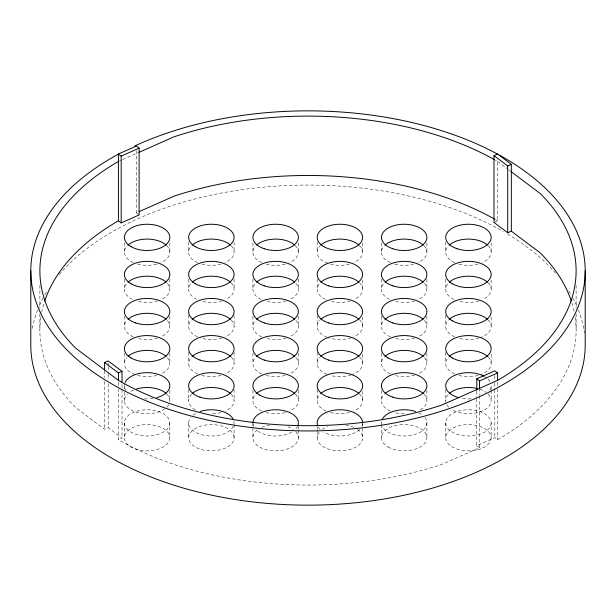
<?xml version="1.0" encoding="UTF-8"?>
<svg xmlns="http://www.w3.org/2000/svg" width="616" height="616" viewBox="0 0 616 616"><rect width="100%" height="100%" fill="white"/><g stroke="black" fill="none" stroke-linecap="round" stroke-linejoin="round"><path stroke-width="0.46" stroke-dasharray="3.08 2.31" d="M119.273 161.061L121.829 159.929M122.684 159.552L138.1 152.722M136.352 150.712L136.352 212.867L138.1 212.089M493.978 222.407L497.582 220.805L497.582 161.438A268.114 154.793 0 0 0 495.264 160.121M40.856 317.117A268.114 154.793 0 0 0 75.806 407.661L104.574 429.306L108.185 427.704L122.022 438.122L118.418 439.716L118.418 388.965M476.776 398.875L476.776 445.63L494.817 437.637L497.582 439.716A268.114 154.793 0 0 0 575.144 317.117M479.541 396.003L479.541 447.709L442.057 464.318A268.114 154.793 0 0 1 118.418 439.716M497.582 161.438L508.277 169.485M509.039 170.062L511.326 171.787M476.776 445.63L479.541 447.709M136.352 212.867L139.116 214.945M576.114 285.262L576.114 308.239M576.114 313.983L576.114 330.261M497.582 382.267L497.582 388.011M497.582 388.965L497.582 439.716M494.817 375.621L494.817 382.297M494.817 383.252L494.817 388.973M494.817 389.928L494.817 437.637M491.152 242.935L491.152 252.214M491.152 280.041L491.152 289.312M491.152 317.14L491.152 326.418M491.152 354.246L491.152 363.525M491.152 389.497L491.152 385.785A22.723 13.121 0 0 1 489.643 390.482M491.152 390.421L491.152 400.623M491.152 422.884A22.723 13.121 0 0 1 457.072 434.249A22.723 13.121 0 0 1 457.072 411.527A22.723 13.121 0 0 1 491.152 422.884L491.152 437.73A22.723 13.121 0 0 1 457.072 449.087A22.723 13.121 0 0 1 457.072 426.364A22.723 13.121 0 0 1 491.152 437.73M479.541 388.342L479.541 395.048M476.776 391.245L476.776 397.921M445.715 242.011L445.715 252.214M445.715 279.11L445.715 289.312M445.715 315.284L445.715 326.418M445.715 352.39L445.715 363.525M445.715 389.497L445.715 400.623M445.715 422.884L445.715 437.73M426.888 242.935L426.888 252.214M426.888 279.11L426.888 289.312M426.888 316.216L426.888 326.418M426.888 353.322L426.888 363.525M426.888 390.421L426.888 400.623M426.888 422.884L426.888 437.73M381.443 242.935L381.443 252.214M381.443 279.11L381.443 289.312M381.443 316.216L381.443 326.418M381.443 353.322L381.443 363.525M381.443 390.421L381.443 400.623M381.443 424.74L381.443 437.73M362.624 242.935L362.624 252.214M362.624 280.041L362.624 289.312M362.624 317.14L362.624 326.418M362.624 354.246L362.624 363.525M362.624 391.353L362.624 400.623M362.624 422.884L362.624 437.73M317.178 242.011L317.178 252.214M317.178 279.11L317.178 289.312M317.178 315.284L317.178 326.418M317.178 352.39L317.178 363.525M317.178 389.497L317.178 400.623M317.178 426.595L317.178 429.383M317.178 430.307L317.178 437.73M298.36 242.935L298.36 252.214M298.36 279.11L298.36 289.312M298.36 316.216L298.36 326.418M298.36 353.322L298.36 363.525M298.36 390.421L298.36 400.623M298.36 426.595L298.36 429.383M298.36 430.307L298.36 437.73M252.914 242.935L252.914 252.214M252.914 279.11L252.914 289.312M252.914 316.216L252.914 326.418M252.914 353.322L252.914 363.525M252.914 390.421L252.914 400.623M252.914 422.884L252.914 437.73M234.088 242.011L234.088 252.214M234.088 279.11L234.088 289.312M234.088 315.284L234.088 326.418M234.088 352.39L234.088 363.525M234.088 389.497L234.088 400.623M234.088 424.74L234.088 437.73A22.723 13.121 0 0 1 200.007 449.087A22.723 13.121 0 0 1 200.007 426.364A22.723 13.121 0 0 1 234.088 437.73M188.65 242.011L188.65 252.214M188.65 279.11L188.65 289.312M188.65 315.284L188.65 326.418M188.65 352.39L188.65 363.525M188.65 389.497L188.65 400.623M188.65 422.884L188.65 437.73M169.824 242.935L169.824 252.214M169.824 279.11L169.824 289.312M169.824 316.216L169.824 326.418M169.824 353.322L169.824 363.525M169.824 390.421L169.824 400.623M169.824 422.884A22.723 13.121 0 0 1 135.743 434.249A22.723 13.121 0 0 1 135.743 411.527A22.723 13.121 0 0 1 169.824 422.884L169.824 437.73A22.723 13.121 0 0 1 135.743 449.087A22.723 13.121 0 0 1 135.743 426.364A22.723 13.121 0 0 1 169.824 437.73M124.386 242.935L124.386 252.214M124.386 279.11L124.386 289.312M124.386 316.216L124.386 326.418M124.386 353.322L124.386 363.525M124.386 385.785L124.386 388.565M124.386 392.276L124.386 400.623M124.386 422.884L124.386 437.73M122.022 384.692L122.022 388.504M122.022 389.458L122.022 438.122M118.418 382.267L118.418 388.011M108.185 362.824L108.185 365.688M108.185 366.643L108.185 373.319M108.185 374.274L108.185 380.003M108.185 383.814L108.185 427.704M104.574 370.894L104.574 377.6M104.574 381.427L104.574 429.306M39.886 285.262L39.886 308.239M39.886 313.983L39.886 330.261M488.111 319.858A22.723 13.121 0 0 1 480.634 337.483M478.932 338.053A22.723 13.121 0 0 1 457.934 338.053M454.6 336.829A22.723 13.121 0 0 1 448.756 319.858M41.68 312.412A268.114 154.793 0 0 1 44.067 303.041M495.264 219.489A268.114 154.793 0 0 1 497.582 220.805M571.933 303.041A268.114 154.793 0 0 1 574.32 312.412M231.046 245.653A22.723 13.121 0 0 1 225.202 262.616M220.975 264.102A22.723 13.121 0 0 1 201.763 264.102M197.536 262.616A22.723 13.121 0 0 1 191.691 245.653M359.582 356.964A22.723 13.121 0 0 1 352.106 374.59M351.259 374.882A22.723 13.121 0 0 1 330.291 375.413M326.873 374.266A22.723 13.121 0 0 1 320.228 356.964M295.31 245.653A22.723 13.121 0 0 1 289.466 262.616M285.247 264.102A22.723 13.121 0 0 1 266.027 264.102M261.8 262.616A22.723 13.121 0 0 1 255.956 245.653M295.88 357.565A22.723 13.121 0 0 1 289.466 373.927M285.247 375.413A22.723 13.121 0 0 1 266.027 375.413M261.8 373.927A22.723 13.121 0 0 1 255.394 357.565M424.409 320.459A22.723 13.121 0 0 1 418.002 336.829M414.66 338.053A22.723 13.121 0 0 1 393.67 338.053M390.336 336.829A22.723 13.121 0 0 1 384.492 319.858M167.344 283.36A22.723 13.121 0 0 1 161.715 299.361M157.604 300.947A22.723 13.121 0 0 1 136.606 300.947M132.494 299.361A22.723 13.121 0 0 1 126.865 283.36M231.046 282.759A22.723 13.121 0 0 1 225.98 299.361M221.868 300.947A22.723 13.121 0 0 1 200.87 300.947M196.758 299.361A22.723 13.121 0 0 1 191.691 282.759M488.111 245.653A22.723 13.121 0 0 1 482.266 262.616M478.039 264.102A22.723 13.121 0 0 1 458.828 264.102M454.6 262.616A22.723 13.121 0 0 1 448.756 245.653M423.847 394.063A22.723 13.121 0 0 1 420.235 409.902M404.165 413.744A22.723 13.121 0 0 1 394.563 412.512M390.336 411.034A22.723 13.121 0 0 1 384.492 394.063M166.782 245.653A22.723 13.121 0 0 1 160.938 262.616M156.71 264.102A22.723 13.121 0 0 1 137.499 264.102M133.272 262.616A22.723 13.121 0 0 1 127.427 245.653M359.582 245.653A22.723 13.121 0 0 1 353.73 262.616M349.511 264.102A22.723 13.121 0 0 1 330.291 264.102M327.697 263.278A22.723 13.121 0 0 1 320.228 245.653M423.847 245.653A22.723 13.121 0 0 1 418.002 262.616M413.775 264.102A22.723 13.121 0 0 1 394.563 264.102M390.336 262.616A22.723 13.121 0 0 1 384.492 245.653M152.984 398.452A22.723 13.121 0 0 1 144.56 398.822M125.895 390.482A22.723 13.121 0 0 1 124.825 383.221M362.578 423.739A22.723 13.121 0 0 1 361.846 426.28M359.582 429.444A22.723 13.121 0 0 1 323.831 432.163M320.228 429.444A22.723 13.121 0 0 1 317.956 426.28M297.582 426.28A22.723 13.121 0 0 1 295.31 429.444M291.699 432.163A22.723 13.121 0 0 1 255.956 429.444M253.692 426.28A22.723 13.121 0 0 1 252.96 423.739M470.971 398.822A22.723 13.121 0 0 1 460.668 398.113M484.499 376.507A22.723 13.121 0 0 1 486.817 378.078M488.111 379.225A22.723 13.121 0 0 1 490.043 381.735M233.895 421.175A22.723 13.121 0 0 1 233.656 425.448M233.318 426.28A22.723 13.121 0 0 1 203.78 435.25A22.723 13.121 0 0 1 190.614 417.548M192.985 415.176A22.723 13.121 0 0 1 196.758 412.843M424.409 357.565A22.723 13.121 0 0 1 418.002 373.927M414.66 375.159A22.723 13.121 0 0 1 394.563 375.413M390.336 373.927A22.723 13.121 0 0 1 384.492 356.964M359.582 319.858A22.723 13.121 0 0 1 353.73 336.829M351.259 337.776A22.723 13.121 0 0 1 328.544 337.776M326.873 337.168A22.723 13.121 0 0 1 320.228 319.858M295.88 283.36A22.723 13.121 0 0 1 290.244 299.361M286.132 300.947A22.723 13.121 0 0 1 265.142 300.947M261.03 299.361A22.723 13.121 0 0 1 255.394 283.36M167.344 357.565A22.723 13.121 0 0 1 160.938 373.927M156.71 375.413A22.723 13.121 0 0 1 135.743 374.882M134.904 374.59A22.723 13.121 0 0 1 126.865 357.565M231.046 319.858A22.723 13.121 0 0 1 225.202 336.829M221.868 338.053A22.723 13.121 0 0 1 200.007 337.776M197.536 336.829A22.723 13.121 0 0 1 191.691 319.858M295.88 320.459A22.723 13.121 0 0 1 289.466 336.829M286.132 338.053A22.723 13.121 0 0 1 265.142 338.053M261.8 336.829A22.723 13.121 0 0 1 255.394 320.459M167.344 320.459A22.723 13.121 0 0 1 160.938 336.829M157.604 338.053A22.723 13.121 0 0 1 136.606 338.053M133.272 336.829A22.723 13.121 0 0 1 126.865 320.459M488.111 356.964A22.723 13.121 0 0 1 480.634 374.59M478.039 375.413A22.723 13.121 0 0 1 458.828 375.413M454.6 373.927A22.723 13.121 0 0 1 448.756 356.964M166.782 394.063A22.723 13.121 0 0 1 169.054 404.019M168.715 404.673A22.723 13.121 0 0 1 166.782 407.184M164.757 408.885A22.723 13.121 0 0 1 134.234 411.434A22.723 13.121 0 0 1 127.427 394.063M131.039 391.353A22.723 13.121 0 0 1 135.743 389.266M231.046 394.063A22.723 13.121 0 0 1 225.202 411.034M220.975 412.512A22.723 13.121 0 0 1 211.373 413.744M195.303 409.902A22.723 13.121 0 0 1 191.691 394.063M295.88 431.77A22.723 13.121 0 0 1 288.011 448.733A22.723 13.121 0 0 1 257.981 445.984A22.723 13.121 0 0 1 259.567 428.451M261.8 427.319A22.723 13.121 0 0 1 269.754 425.055M287.841 426.665A22.723 13.121 0 0 1 293.293 429.475M32.317 328.397A277.2 160.037 0 0 1 37.561 309.971M39.439 305.467A277.2 160.037 0 0 1 43.035 298.082M44.791 294.895A277.2 160.037 0 0 1 47.163 290.929M59.098 274.659A277.2 160.037 0 0 1 503.241 231.493M507.484 233.98A277.2 160.037 0 0 1 556.903 274.659M568.837 290.929A277.2 160.037 0 0 1 571.209 294.895M572.965 298.082A277.2 160.037 0 0 1 576.561 305.467M578.439 309.971A277.2 160.037 0 0 1 584.415 333.056M231.046 356.964A22.723 13.121 0 0 1 225.202 373.927M220.975 375.413A22.723 13.121 0 0 1 201.763 375.413M197.536 373.927A22.723 13.121 0 0 1 191.691 356.964M295.31 394.063A22.723 13.121 0 0 1 289.466 411.034M285.247 412.512A22.723 13.121 0 0 1 266.027 412.512M261.8 411.034A22.723 13.121 0 0 1 255.956 394.063M357.557 429.475A22.723 13.121 0 0 1 356.518 446.677A22.723 13.121 0 0 1 326.865 448.471A22.723 13.121 0 0 1 319.658 431.77M322.245 429.475A22.723 13.121 0 0 1 327.697 426.665M345.784 425.055A22.723 13.121 0 0 1 353.73 427.319M488.111 394.063A22.723 13.121 0 0 1 482.266 411.034A22.723 13.121 0 0 1 452.367 409.902M448.756 407.184A22.723 13.121 0 0 1 448.756 394.063M479.795 389.266A22.723 13.121 0 0 1 486.086 392.369M359.582 394.063A22.723 13.121 0 0 1 353.73 411.034M349.511 412.512A22.723 13.121 0 0 1 330.291 412.512M326.072 411.034A22.723 13.121 0 0 1 320.228 394.063M359.582 282.759A22.723 13.121 0 0 1 354.508 299.361M350.396 300.947A22.723 13.121 0 0 1 329.406 300.947M325.294 299.361A22.723 13.121 0 0 1 320.228 282.759M424.409 283.36A22.723 13.121 0 0 1 418.772 299.361M414.66 300.947A22.723 13.121 0 0 1 393.67 300.947M389.558 299.361A22.723 13.121 0 0 1 384.492 282.759M488.111 282.759A22.723 13.121 0 0 1 483.044 299.361M478.932 300.947A22.723 13.121 0 0 1 457.934 300.947M453.823 299.361A22.723 13.121 0 0 1 448.756 282.759M424.925 417.548A22.723 13.121 0 0 1 411.75 435.25A22.723 13.121 0 0 1 382.22 426.28M381.643 424.601A22.723 13.121 0 0 1 381.643 421.175M418.772 412.843A22.723 13.121 0 0 1 422.553 415.176M388.103 447.008A22.723 13.121 0 0 0 426.11 441.125A22.723 13.121 0 0 0 398.283 425.055A22.723 13.121 0 0 0 388.103 447.008"/><path stroke-width="0.92" d="M118.418 154.023L136.352 146.077L139.116 148.156L139.116 214.945L121.183 222.892L118.418 220.805L118.418 154.023L121.183 156.102L121.183 222.892M121.183 156.102L139.116 148.156M138.97 152.337L173.943 136.844A268.114 154.793 0 0 1 494.486 159.683M138.97 211.704L173.943 196.211A268.114 154.793 0 0 1 494.486 219.05M511.326 231.154L507.723 232.748L493.978 222.407L493.978 155.617L497.582 154.023L511.326 164.364L511.326 231.154L540.193 252.868A268.114 154.793 0 0 1 571.34 301.178M493.978 155.617L507.723 165.958L511.326 164.364M104.574 369.939L104.574 362.516L108.185 360.922L122.022 371.332L122.022 381.828M104.574 362.516L118.418 372.934L122.022 371.332M476.776 390.29L476.776 378.84L494.817 370.847L497.582 372.934L497.582 380.349L442.057 404.951A268.114 154.793 0 0 1 118.418 380.349L75.806 348.294A268.114 154.793 0 0 1 118.418 161.438M476.776 378.84L479.541 380.927L497.582 372.934M511.326 171.787L540.193 193.501A268.114 154.793 0 0 1 497.582 380.349M585.2 270.894L585.2 345.106A277.2 160.037 0 0 1 308 505.143A277.2 160.037 0 0 1 30.8 345.106L30.8 270.894M507.723 165.958L507.723 232.748M479.541 380.927L479.541 388.342M118.418 372.934L118.418 380.349M500.123 155.525A277.2 160.037 0 0 1 504.519 383.768A277.2 160.037 0 0 1 109.178 382.413A277.2 160.037 0 0 1 118.257 154.223M134.896 145.9A277.2 160.037 0 0 1 498.537 154.655M44.66 301.178A268.114 154.793 0 0 1 118.418 220.805M256.579 356.379A22.723 13.121 0 0 1 294.694 356.379M385.108 319.281A22.723 13.121 0 0 1 423.223 319.281M192.308 245.068A22.723 13.121 0 0 1 230.43 245.068M449.372 245.068A22.723 13.121 0 0 1 487.495 245.068M128.043 282.174A22.723 13.121 0 0 1 166.166 282.174M192.308 282.174A22.723 13.121 0 0 1 230.43 282.174M128.043 245.068A22.723 13.121 0 0 1 166.166 245.068M256.579 245.068A22.723 13.121 0 0 1 294.694 245.068M320.844 245.068A22.723 13.121 0 0 1 358.959 245.068M385.108 245.068A22.723 13.121 0 0 1 423.223 245.068M125.156 382.39A22.723 13.121 0 0 1 161.708 375.737A22.723 13.121 0 0 1 156.71 397.674M317.617 425.448A22.723 13.121 0 0 1 336.937 409.879A22.723 13.121 0 0 1 362.578 422.029M252.96 422.029A22.723 13.121 0 0 1 278.601 409.879A22.723 13.121 0 0 1 297.921 425.448M458.828 397.674A22.723 13.121 0 0 1 449.541 378.494A22.723 13.121 0 0 1 483.791 376.114M200.007 411.527A22.723 13.121 0 0 1 233.318 419.488M256.579 282.174A22.723 13.121 0 0 1 294.694 282.174M192.308 356.379A22.723 13.121 0 0 1 230.43 356.379M385.108 356.379A22.723 13.121 0 0 1 423.223 356.379M320.844 319.281A22.723 13.121 0 0 1 358.959 319.281M128.043 356.379A22.723 13.121 0 0 1 166.166 356.379M256.579 319.281A22.723 13.121 0 0 1 294.694 319.281M192.308 319.281A22.723 13.121 0 0 1 230.43 319.281M128.043 319.281A22.723 13.121 0 0 1 166.166 319.281M449.372 319.281A22.723 13.121 0 0 1 487.495 319.281M449.372 356.379A22.723 13.121 0 0 1 487.495 356.379M136.606 388.989A22.723 13.121 0 0 1 166.166 393.485M320.844 356.379A22.723 13.121 0 0 1 358.959 356.379M192.308 393.485A22.723 13.121 0 0 1 230.43 393.485M385.108 393.485A22.723 13.121 0 0 1 423.223 393.485M256.579 393.485A22.723 13.121 0 0 1 294.694 393.485M449.372 393.485A22.723 13.121 0 0 1 477.13 388.504M320.844 393.485A22.723 13.121 0 0 1 358.959 393.485M320.844 282.174A22.723 13.121 0 0 1 358.959 282.174M385.108 282.174A22.723 13.121 0 0 1 423.223 282.174M449.372 282.174A22.723 13.121 0 0 1 487.495 282.174M382.22 419.488A22.723 13.121 0 0 1 415.531 411.527M452.367 320.851A22.723 13.121 0 0 0 490.382 314.969A22.723 13.121 0 0 0 462.554 298.906A22.723 13.121 0 0 0 452.367 320.851M195.303 246.646A22.723 13.121 0 0 0 233.318 240.764A22.723 13.121 0 0 0 205.49 224.701A22.723 13.121 0 0 0 195.303 246.646M264.272 360.044A22.723 13.121 0 0 0 298.36 348.679A22.723 13.121 0 0 0 264.272 337.322A22.723 13.121 0 0 0 264.272 360.044M328.544 360.044A22.723 13.121 0 0 0 362.624 348.679A22.723 13.121 0 0 0 328.544 337.322A22.723 13.121 0 0 0 328.544 360.044M264.272 248.733A22.723 13.121 0 0 0 298.36 237.368A22.723 13.121 0 0 0 264.272 226.01A22.723 13.121 0 0 0 264.272 248.733M392.808 322.938A22.723 13.121 0 0 0 426.888 311.58A22.723 13.121 0 0 0 392.808 300.215A22.723 13.121 0 0 0 392.808 322.938M457.072 248.733A22.723 13.121 0 0 0 491.152 237.368A22.723 13.121 0 0 0 457.072 226.01A22.723 13.121 0 0 0 457.072 248.733M131.039 283.753A22.723 13.121 0 0 0 169.054 277.87A22.723 13.121 0 0 0 141.226 261.8A22.723 13.121 0 0 0 131.039 283.753M195.303 283.753A22.723 13.121 0 0 0 233.318 277.87A22.723 13.121 0 0 0 205.49 261.8A22.723 13.121 0 0 0 195.303 283.753M131.039 246.646A22.723 13.121 0 0 0 169.054 240.764A22.723 13.121 0 0 0 141.226 224.701A22.723 13.121 0 0 0 131.039 246.646M323.831 246.646A22.723 13.121 0 0 0 361.846 240.764A22.723 13.121 0 0 0 334.018 224.701A22.723 13.121 0 0 0 323.831 246.646M392.808 248.733A22.723 13.121 0 0 0 426.888 237.368A22.723 13.121 0 0 0 392.808 226.01A22.723 13.121 0 0 0 392.808 248.733M388.103 357.958A22.723 13.121 0 0 0 426.11 352.075A22.723 13.121 0 0 0 398.283 336.013A22.723 13.121 0 0 0 388.103 357.958M264.272 285.832A22.723 13.121 0 0 0 298.36 274.474A22.723 13.121 0 0 0 264.272 263.117A22.723 13.121 0 0 0 264.272 285.832M131.039 357.958A22.723 13.121 0 0 0 169.054 352.075A22.723 13.121 0 0 0 141.226 336.013A22.723 13.121 0 0 0 131.039 357.958M200.007 360.044A22.723 13.121 0 0 0 234.088 348.679A22.723 13.121 0 0 0 200.007 337.322A22.723 13.121 0 0 0 200.007 360.044M328.544 322.938A22.723 13.121 0 0 0 362.624 311.58A22.723 13.121 0 0 0 328.544 300.215A22.723 13.121 0 0 0 328.544 322.938M452.367 357.958A22.723 13.121 0 0 0 490.382 352.075A22.723 13.121 0 0 0 462.554 336.013A22.723 13.121 0 0 0 452.367 357.958M135.743 322.938A22.723 13.121 0 0 0 169.824 311.58A22.723 13.121 0 0 0 135.743 300.215A22.723 13.121 0 0 0 135.743 322.938M200.007 322.938A22.723 13.121 0 0 0 234.088 311.58A22.723 13.121 0 0 0 200.007 300.215A22.723 13.121 0 0 0 200.007 322.938M264.272 322.938A22.723 13.121 0 0 0 298.36 311.58A22.723 13.121 0 0 0 264.272 300.215A22.723 13.121 0 0 0 264.272 322.938M328.544 397.143A22.723 13.121 0 0 0 362.624 385.785A22.723 13.121 0 0 0 328.544 374.42A22.723 13.121 0 0 0 328.544 397.143M392.808 397.143A22.723 13.121 0 0 0 426.888 385.785A22.723 13.121 0 0 0 392.808 374.42A22.723 13.121 0 0 0 392.808 397.143M200.007 397.143A22.723 13.121 0 0 0 234.088 385.785A22.723 13.121 0 0 0 200.007 374.42A22.723 13.121 0 0 0 200.007 397.143M328.544 285.832A22.723 13.121 0 0 0 362.624 274.474A22.723 13.121 0 0 0 328.544 263.117A22.723 13.121 0 0 0 328.544 285.832M392.808 285.832A22.723 13.121 0 0 0 426.888 274.474A22.723 13.121 0 0 0 392.808 263.117A22.723 13.121 0 0 0 392.808 285.832M452.367 283.753A22.723 13.121 0 0 0 490.382 277.87A22.723 13.121 0 0 0 462.554 261.8A22.723 13.121 0 0 0 452.367 283.753M259.567 395.056A22.723 13.121 0 0 0 297.582 389.181A22.723 13.121 0 0 0 269.754 373.111A22.723 13.121 0 0 0 259.567 395.056"/></g></svg>
